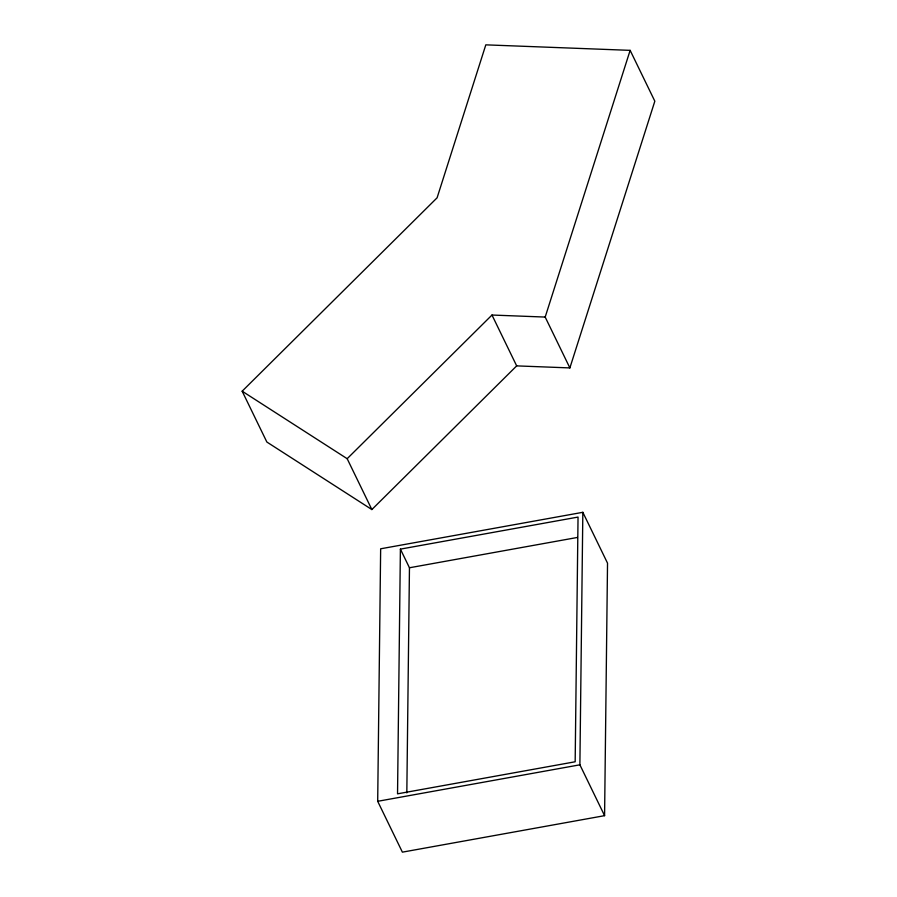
<?xml version="1.0" encoding="UTF-8"?>
<svg xmlns="http://www.w3.org/2000/svg" width="897" height="897" viewBox="0 0 897 897"><rect width="100%" height="100%" fill="white"/><g stroke="black" fill="none" stroke-linecap="round" stroke-linejoin="round"><path stroke-width="1.35" d="M377.693 801.301L380.653 548.796L582.837 512.31L607.527 563.159L604.578 815.665L402.383 852.15L377.693 801.301L579.888 764.816L604.578 815.665M400.398 549.121L397.539 793.834L575.168 761.777L578.038 517.076L400.398 549.121L409.458 567.767L406.823 792.892M579.888 764.816L582.837 512.31M569.875 367.916L545.185 317.067L630.143 50.355L485.815 44.85L437.097 197.8L242.168 391.193L266.858 442.03L371.863 509.552L516.672 365.886L569.875 367.916L654.832 101.193L630.143 50.355M371.863 509.552L347.173 458.703L491.982 315.038L545.185 317.067M409.458 567.767L577.444 537.449M242.168 391.193L347.173 458.703M491.982 315.038L516.672 365.886"/></g></svg>
